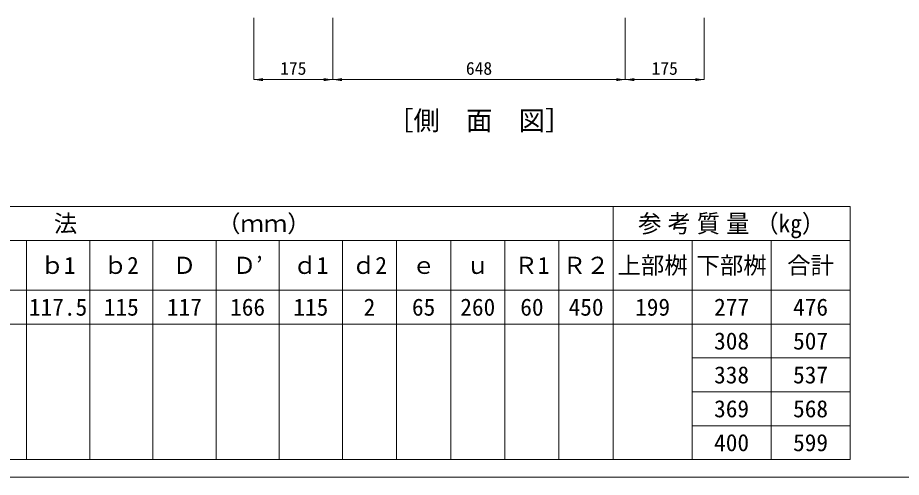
# Model space of a CAD drawing. Units: millimetres at full size. Extents: x 5964 to 125098, y -10801 to 28073.
# Drawn here: x 99067 to 101026, y 6990 to 8008 of the extents above; entities that cross this region are included whole.
import ezdxf
from ezdxf.enums import TextEntityAlignment as Align

# ---------------------------------------------------------------- set-up
doc = ezdxf.new("R2010")
doc.units = ezdxf.units.MM
doc.header["$LTSCALE"] = 19
for name, color, linetype, lineweight in [('0_2', 7, 'Continuous', 20), ('Defpoints_3', 7, 'Continuous', 13), ('寸法線', 7, 'Continuous', 9), ('枠', 5, 'Continuous', 5)]:
    doc.layers.add(name, color=color, linetype=linetype, lineweight=lineweight)
doc.styles.add('ＭＳ ゴシック', font='')
doc.styles.add('ＭＳ Ｐゴシック', font='')
doc.styles.get('ＭＳ ゴシック').set_extended_font_data('MS Gothic')
doc.styles.get('ＭＳ Ｐゴシック').set_extended_font_data('MS PGothic')

# ---------------------------------------------------------------- blocks, each defined once
blk = doc.blocks.new('filled_arrow')
at = {"color": 0, "linetype": 'Continuous', "lineweight": -2}
blk.add_solid([(7.5, 1.25), (0, 0), (7.5, -1.25)], dxfattribs=at)

msp = doc.modelspace()

# ---------------------------------------------------------------- linework, layer by layer
at = {"layer": 'Defpoints_3', "color": 8, "lineweight": 0}
msp.add_line((98946.88, 7329.41), (100561.88, 7329.41), dxfattribs=at)
at = {"layer": '寸法線'}
for p, q in [((99590.69, 8007.69), (99590.69, 7870.51)), ((99765.69, 8007.69), (99765.69, 7870.51)), ((99765.69, 8007.69), (99765.69, 7870.51)), ((100413.69, 8007.69), (100413.69, 7870.51)), ((100413.69, 8007.69), (100413.69, 7870.51)), ((100588.69, 8007.69), (100588.69, 7870.51)), ((99590.69, 7870.51), (99765.69, 7870.51)), ((99765.69, 7870.51), (100413.69, 7870.51)), ((100413.69, 7870.51), (100588.69, 7870.51))]:
    msp.add_line(p, q, dxfattribs=at)
at = {"layer": '寸法線', "lineweight": 13}
for p, q in [((97781.88, 7589.41), (100911.88, 7589.41)), ((100386.88, 7589.41), (100386.88, 7029.41)), ((100911.88, 7589.41), (100911.88, 7029.41)), ((98166.88, 7514.41), (100911.88, 7514.41)), ((99086.88, 7514.41), (99086.88, 7029.41)), ((99226.88, 7514.41), (99226.88, 7029.41)), ((99366.88, 7514.41), (99366.88, 7029.41)), ((99506.88, 7514.41), (99506.88, 7029.41)), ((99646.88, 7514.41), (99646.88, 7029.41)), ((99786.88, 7514.41), (99786.88, 7029.41)), ((99906.88, 7514.41), (99906.88, 7029.41)), ((100026.88, 7514.41), (100026.88, 7029.41)), ((100146.88, 7514.41), (100146.88, 7029.41)), ((100266.88, 7514.41), (100266.88, 7029.41)), ((100561.88, 7514.41), (100561.88, 7029.41)), ((100736.88, 7514.41), (100736.88, 7029.41)), ((97781.88, 7404.41), (100911.88, 7404.41)), ((100561.88, 7329.41), (100911.88, 7329.41)), ((100561.88, 7254.41), (100911.88, 7254.41)), ((100561.88, 7179.41), (100911.88, 7179.41)), ((100561.88, 7104.41), (100911.88, 7104.41)), ((97781.88, 7029.41), (100911.88, 7029.41))]:
    msp.add_line(p, q, dxfattribs=at)
at = {"layer": '枠', "lineweight": 20}
msp.add_line((97184.38, 6990.09), (102784.38, 6990.09), dxfattribs=at)

# ---------------------------------------------------------------- block references
at = {"layer": '寸法線', "xscale": 2.67, "yscale": 2.67}
for p in [(99590.69, 7870.51), (99765.69, 7870.51), (100413.69, 7870.51)]:
    msp.add_blockref('filled_arrow', p, dxfattribs=at)
at = {"layer": '寸法線', "xscale": 2.67, "yscale": 2.67, "rotation": 180}
for p in [(99765.69, 7870.51), (100413.69, 7870.51), (100588.69, 7870.51)]:
    msp.add_blockref('filled_arrow', p, dxfattribs=at)

# ---------------------------------------------------------------- texts
at = {"layer": '0_2', "style": 'ＭＳ ゴシック'}
msp.add_text('［側\u3000面\u3000図］', height=42.72, dxfattribs=at).set_placement((99886.16, 7745.83), align=Align.BOTTOM_LEFT)
at = {"layer": '寸法線', "style": 'ＭＳ ゴシック'}
for s, height, p in [('175', 28.48, (99678.19, 7895.51)), ('648', 28.48, (100089.69, 7895.51)), ('175', 28.48, (100501.19, 7895.51)), ('寸          法            （ｍｍ）', 37.98, (99276.88, 7551.91)), ('ｂ1', 37.98, (99156.88, 7459.41)), ('ｂ2', 37.98, (99296.88, 7459.41)), ('Ｄ’', 37.98, (99576.88, 7459.41)), ('ｄ1', 37.98, (99716.88, 7459.41)), ('ｄ2', 37.98, (99846.88, 7459.41)), ('上部桝', 37.98, (100474.38, 7459.41)), ('下部桝', 37.98, (100649.38, 7459.41)), ('合計', 37.98, (100824.38, 7459.41)), ('Ｄ', 37.98, (99436.88, 7459.41)), ('ｅ', 37.98, (99966.88, 7459.41)), ('ｕ', 37.98, (100086.88, 7459.41)), ('Ｒ1', 37.98, (100206.88, 7459.41)), ('Ｒ２', 37.98, (100326.88, 7459.41)), ('117.5', 37.98, (99156.88, 7366.91)), ('115', 37.98, (99296.88, 7366.91)), ('117', 37.98, (99436.88, 7366.91)), ('166', 37.98, (99576.88, 7366.91)), ('115', 37.98, (99716.88, 7366.91)), ('2', 37.98, (99846.88, 7366.91)), ('65', 37.98, (99966.88, 7366.91)), ('260', 37.98, (100086.88, 7366.91)), ('60', 37.98, (100206.88, 7366.91)), ('450', 37.98, (100326.88, 7366.91)), ('199', 37.98, (100474.38, 7366.91)), ('277', 37.98, (100649.38, 7366.91)), ('476', 37.98, (100824.38, 7366.91)), ('308', 37.98, (100649.38, 7291.91)), ('507', 37.98, (100824.38, 7291.91)), ('338', 37.98, (100649.38, 7216.91)), ('537', 37.98, (100824.38, 7216.91)), ('369', 37.98, (100649.38, 7141.91)), ('568', 37.98, (100824.38, 7141.91)), ('400', 37.98, (100649.38, 7066.91)), ('599', 37.98, (100824.38, 7066.91))]:
    msp.add_text(s, height=height, dxfattribs=at).set_placement(p, align=Align.MIDDLE_CENTER)
at = {"layer": '寸法線', "style": 'ＭＳ Ｐゴシック', "width": 0.95}
msp.add_text('参 考 質 量 （㎏）', height=39.59, dxfattribs=at).set_placement((100649.38, 7551.91), align=Align.MIDDLE_CENTER)

doc.saveas('drawing.dxf')
